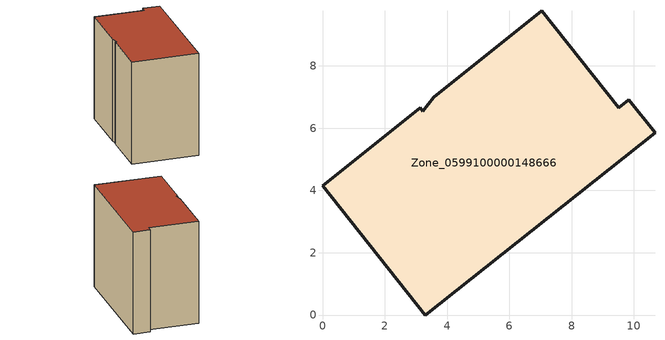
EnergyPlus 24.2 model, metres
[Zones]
Zone_0599100000148666
 floor ground (C_G): 0,4.15 3.14,6.65 3.22,6.54 3.56,6.99 7.04,9.76 9.51,6.66 9.84,6.91 10.68,5.86 3.31,0 z0
 wall outside (C_F): 9.84,6.91 9.51,6.66 7.04,9.76 3.56,6.99 3.22,6.54 3.14,6.65 0,4.15 3.31,0 10.68,5.86 9.84,6.91 z0:8.38
 roof outside (C_R): 3.56,6.99 3.22,6.54 3.14,6.65 0,4.15 3.31,0 10.68,5.86 9.84,6.91 9.51,6.66 7.04,9.76 z8.38
[BUILDING]
Pand.0599100000148666: North Axis=0; Terrain=City; Loads Convergence Tolerance Value=0.04; Temperature Convergence Tolerance Value=0.4; Solar Distribution=FullExterior; Maximum Number of Warmup Days=25; Minimum Number of Warmup Days=1
[Site:Location]
Rotterdam.The.Hague.AP_ZH_NLD Design_Conditions: Latitude=51.96; Longitude=4.45; Time Zone=1; Elevation=-4.5
[SITE:GROUNDTEMPERATURE:BUILDINGSURFACE]
18, 18, 18, 18, 18, 18, 18, 18, 18, 18, 18, 18
[MATERIAL] Thermal Absorptance=0.9; Solar Absorptance=0.7; Visible Absorptance=0.7
Name | Roughness | Thickness | Conductivity | Density | Specific Heat
G.TC.1975-1991 | MediumSmooth | 0.15 | 0.288461 | 540 | 1210
F.TC.1975-1991 | Rough | 0.3 | 0.230769 | 1920 | 840
R.TC.1975-1991 | MediumRough | 0.2 | 0.153846 | 1500 | 1000
[CONSTRUCTION]
C_G: G.TC.1975-1991
C_F: F.TC.1975-1991
C_R: R.TC.1975-1991
[ZONE]
Zone_0599100000148666: Type=1; Multiplier=1; Ceiling Height=Autocalculate; Volume=Autocalculate; Floor Area=autocalculate; Part of Total Floor Area=Yes
[ZONEINFILTRATION:DESIGNFLOWRATE]
Infil_Zone_0599100000148666: Zone or ZoneList or Space or SpaceList=Zone_0599100000148666; Schedule=AlwaysOn; Design Flow Rate Calculation Method=Flow/Area; Flow Rate per Floor Area=0.003; Constant Term Coefficient=1; Temperature Term Coefficient=0; Velocity Term Coefficient=0; Velocity Squared Term Coefficient=0
[HVACTEMPLATE:ZONE:IDEALLOADSAIRSYSTEM]
Zone_0599100000148666: Maximum Heating Supply Air Temperature=50; Minimum Cooling Supply Air Temperature=13; Maximum Heating Supply Air Humidity Ratio=0.0156; Minimum Cooling Supply Air Humidity Ratio=0.0077; Heating Limit=NoLimit; Cooling Limit=NoLimit; Dehumidification Control Type=ConstantSensibleHeatRatio; Cooling Sensible Heat Ratio=0.7; Dehumidification Setpoint=60; Humidification Control Type=None; Humidification Setpoint=30; Outdoor Air Method=None; Outdoor Air Flow Rate per Person=0.00944; Outdoor Air Flow Rate per Zone Floor Area=0; Outdoor Air Flow Rate per Zone=0; Demand Controlled Ventilation Type=None; Outdoor Air Economizer Type=NoEconomizer; Heat Recovery Type=None; Sensible Heat Recovery Effectiveness=0.7; Latent Heat Recovery Effectiveness=0.65
[ZONECONTROL:THERMOSTAT]
ThermostatControl_Zone_0599100000148666: Zone or ZoneList=Zone_0599100000148666; Control Type Schedule=DualSetpointControlType; Control 1=Thermostat_Zone_0599100000148666; Temperature Difference Between Cutout And Setpoint=0
[THERMOSTATSETPOINT:DUALSETPOINT]
Thermostat_Zone_0599100000148666: Heating Setpoint Temperature Schedule=HeatingSetpoint_Zone_0599100000148666; Cooling Setpoint Temperature Schedule=CoolingSetpoint_Zone_0599100000148666
[SCHEDULE:COMPACT]
HeatingSetpoint_Zone_0599100000148666: Through: 12/31, For: AllDays, Until: 24:00, 21
CoolingSetpoint_Zone_0599100000148666: Through: 12/31, For: AllDays, Until: 24:00, 24
DualSetpointControlType: Through: 12/31, For: AllDays, Until: 24:00, 4
AlwaysOn: Through: 12/31, For: AllDays, Until: 24:00, 1
